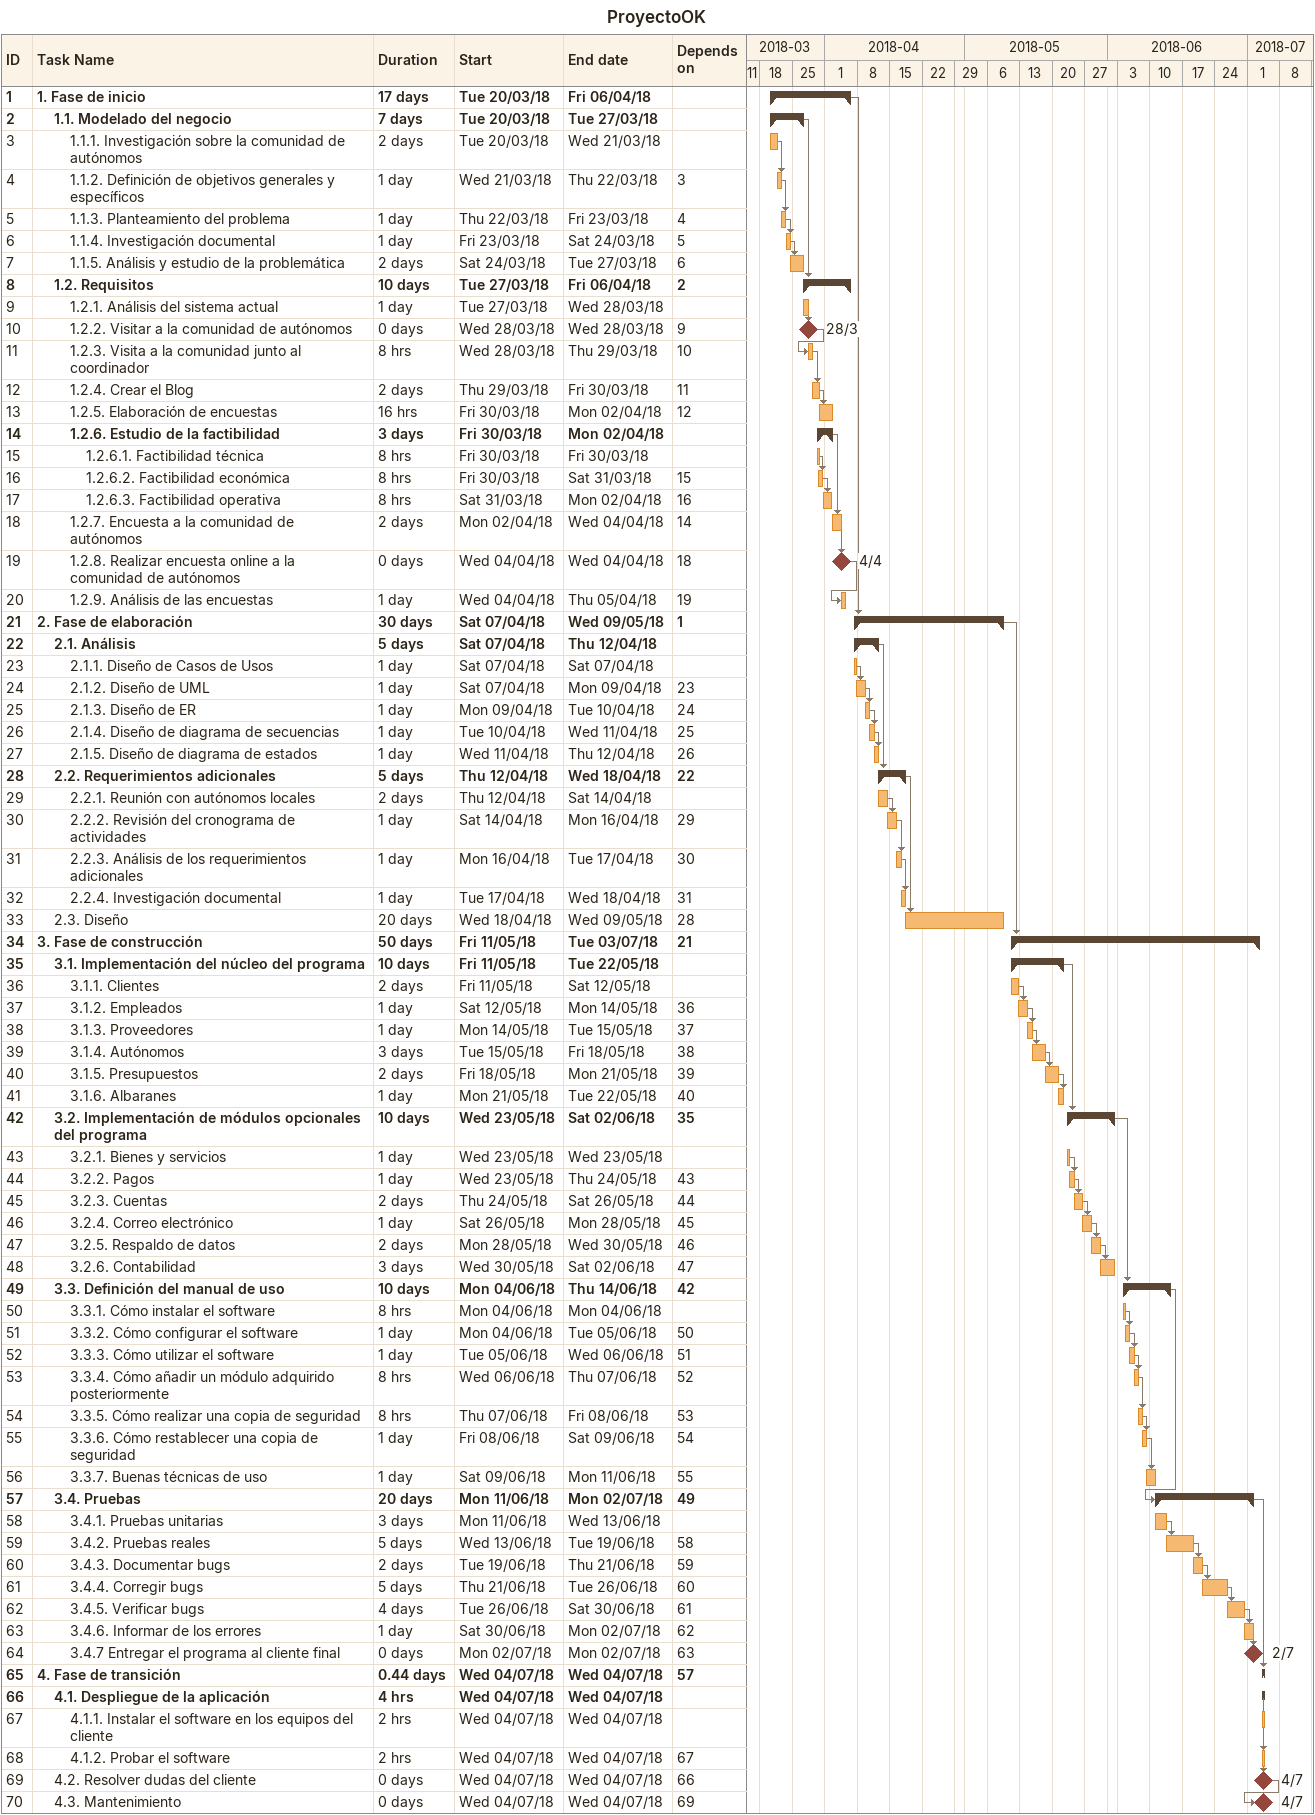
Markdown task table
ProyectoOK

| ID | Level | Task | Duration | Start | Finish | Predecessors |
|---|---|---|---|---|---|---|
| 1 | 1 | **1. Fase de inicio** | 17d | 2018-03-20 | 2018-04-06 |  |
| 2 | 2 | **1.1. Modelado del negocio** | 7d | 2018-03-20 | 2018-03-27 |  |
| 3 | 3 | 1.1.1. Investigación sobre la comunidad de autónomos | 2d | 2018-03-20 | 2018-03-21 |  |
| 4 | 3 | 1.1.2. Definición de objetivos generales y específicos | 1d | 2018-03-21 | 2018-03-22 | 3 |
| 5 | 3 | 1.1.3. Planteamiento del problema | 1d | 2018-03-22 | 2018-03-23 | 4 |
| 6 | 3 | 1.1.4. Investigación documental | 1d | 2018-03-23 | 2018-03-24 | 5 |
| 7 | 3 | 1.1.5. Análisis y estudio de la problemática | 2d | 2018-03-24 | 2018-03-27 | 6 |
| 8 | 2 | **1.2. Requisitos** | 10d | 2018-03-27 | 2018-04-06 | 2 |
| 9 | 3 | 1.2.1. Análisis del sistema actual | 1d | 2018-03-27 | 2018-03-28 |  |
| 10 | 3 | 1.2.2. Visitar a la comunidad de autónomos | 0d | 2018-03-28 | 2018-03-28 | 9 |
| 11 | 3 | 1.2.3. Visita a la comunidad junto al coordinador | 8h | 2018-03-28 | 2018-03-29 | 10 |
| 12 | 3 | 1.2.4. Crear el Blog | 2d | 2018-03-29 | 2018-03-30 | 11 |
| 13 | 3 | 1.2.5. Elaboración de encuestas | 16h | 2018-03-30 | 2018-04-02 | 12 |
| 14 | 3 | **1.2.6. Estudio de la factibilidad** | 3d | 2018-03-30 | 2018-04-02 |  |
| 15 | 4 | 1.2.6.1. Factibilidad técnica | 8h | 2018-03-30 | 2018-03-30 |  |
| 16 | 4 | 1.2.6.2. Factibilidad económica | 8h | 2018-03-30 | 2018-03-31 | 15 |
| 17 | 4 | 1.2.6.3. Factibilidad operativa | 8h | 2018-03-31 | 2018-04-02 | 16 |
| 18 | 3 | 1.2.7. Encuesta a la comunidad de autónomos | 2d | 2018-04-02 | 2018-04-04 | 14 |
| 19 | 3 | 1.2.8. Realizar encuesta online a la comunidad de autónomos | 0d | 2018-04-04 | 2018-04-04 | 18 |
| 20 | 3 | 1.2.9. Análisis de las encuestas | 1d | 2018-04-04 | 2018-04-05 | 19 |
| 21 | 1 | **2. Fase de elaboración** | 30d | 2018-04-07 | 2018-05-09 | 1 |
| 22 | 2 | **2.1. Análisis** | 5d | 2018-04-07 | 2018-04-12 |  |
| 23 | 3 | 2.1.1. Diseño de Casos de Usos | 1d | 2018-04-07 | 2018-04-07 |  |
| 24 | 3 | 2.1.2. Diseño de UML | 1d | 2018-04-07 | 2018-04-09 | 23 |
| 25 | 3 | 2.1.3. Diseño de ER | 1d | 2018-04-09 | 2018-04-10 | 24 |
| 26 | 3 | 2.1.4. Diseño de diagrama de secuencias | 1d | 2018-04-10 | 2018-04-11 | 25 |
| 27 | 3 | 2.1.5. Diseño de diagrama de estados | 1d | 2018-04-11 | 2018-04-12 | 26 |
| 28 | 2 | **2.2. Requerimientos adicionales** | 5d | 2018-04-12 | 2018-04-18 | 22 |
| 29 | 3 | 2.2.1. Reunión con autónomos locales | 2d | 2018-04-12 | 2018-04-14 |  |
| 30 | 3 | 2.2.2. Revisión del cronograma de actividades | 1d | 2018-04-14 | 2018-04-16 | 29 |
| 31 | 3 | 2.2.3. Análisis de los requerimientos adicionales | 1d | 2018-04-16 | 2018-04-17 | 30 |
| 32 | 3 | 2.2.4. Investigación documental | 1d | 2018-04-17 | 2018-04-18 | 31 |
| 33 | 2 | 2.3. Diseño | 20d | 2018-04-18 | 2018-05-09 | 28 |
| 34 | 1 | **3. Fase de construcción** | 50d | 2018-05-11 | 2018-07-03 | 21 |
| 35 | 2 | **3.1. Implementación del núcleo del programa** | 10d | 2018-05-11 | 2018-05-22 |  |
| 36 | 3 | 3.1.1. Clientes | 2d | 2018-05-11 | 2018-05-12 |  |
| 37 | 3 | 3.1.2. Empleados | 1d | 2018-05-12 | 2018-05-14 | 36 |
| 38 | 3 | 3.1.3. Proveedores | 1d | 2018-05-14 | 2018-05-15 | 37 |
| 39 | 3 | 3.1.4. Autónomos | 3d | 2018-05-15 | 2018-05-18 | 38 |
| 40 | 3 | 3.1.5. Presupuestos | 2d | 2018-05-18 | 2018-05-21 | 39 |
| 41 | 3 | 3.1.6. Albaranes | 1d | 2018-05-21 | 2018-05-22 | 40 |
| 42 | 2 | **3.2. Implementación de módulos opcionales del programa** | 10d | 2018-05-23 | 2018-06-02 | 35 |
| 43 | 3 | 3.2.1. Bienes y servicios | 1d | 2018-05-23 | 2018-05-23 |  |
| 44 | 3 | 3.2.2. Pagos | 1d | 2018-05-23 | 2018-05-24 | 43 |
| 45 | 3 | 3.2.3. Cuentas | 2d | 2018-05-24 | 2018-05-26 | 44 |
| 46 | 3 | 3.2.4. Correo electrónico | 1d | 2018-05-26 | 2018-05-28 | 45 |
| 47 | 3 | 3.2.5. Respaldo de datos | 2d | 2018-05-28 | 2018-05-30 | 46 |
| 48 | 3 | 3.2.6. Contabilidad | 3d | 2018-05-30 | 2018-06-02 | 47 |
| 49 | 2 | **3.3. Definición del manual de uso** | 10d | 2018-06-04 | 2018-06-14 | 42 |
| 50 | 3 | 3.3.1. Cómo instalar el software | 8h | 2018-06-04 | 2018-06-04 |  |
| 51 | 3 | 3.3.2. Cómo configurar el software | 1d | 2018-06-04 | 2018-06-05 | 50 |
| 52 | 3 | 3.3.3. Cómo utilizar el software | 1d | 2018-06-05 | 2018-06-06 | 51 |
| 53 | 3 | 3.3.4. Cómo añadir un módulo adquirido posteriormente | 8h | 2018-06-06 | 2018-06-07 | 52 |
| 54 | 3 | 3.3.5. Cómo realizar una copia de seguridad | 8h | 2018-06-07 | 2018-06-08 | 53 |
| 55 | 3 | 3.3.6. Cómo restablecer una copia de seguridad | 1d | 2018-06-08 | 2018-06-09 | 54 |
| 56 | 3 | 3.3.7. Buenas técnicas de uso | 1d | 2018-06-09 | 2018-06-11 | 55 |
| 57 | 2 | **3.4. Pruebas** | 20d | 2018-06-11 | 2018-07-02 | 49 |
| 58 | 3 | 3.4.1. Pruebas unitarias | 3d | 2018-06-11 | 2018-06-13 |  |
| 59 | 3 | 3.4.2. Pruebas reales | 5d | 2018-06-13 | 2018-06-19 | 58 |
| 60 | 3 | 3.4.3. Documentar bugs | 2d | 2018-06-19 | 2018-06-21 | 59 |
| 61 | 3 | 3.4.4. Corregir bugs | 5d | 2018-06-21 | 2018-06-26 | 60 |
| 62 | 3 | 3.4.5. Verificar bugs | 4d | 2018-06-26 | 2018-06-30 | 61 |
| 63 | 3 | 3.4.6. Informar de los errores | 1d | 2018-06-30 | 2018-07-02 | 62 |
| 64 | 3 | 3.4.7 Entregar el programa al cliente final | 0d | 2018-07-02 | 2018-07-02 | 63 |
| 65 | 1 | **4. Fase de transición** | 0.44d | 2018-07-04 | 2018-07-04 | 57 |
| 66 | 2 | **4.1. Despliegue de la aplicación** | 4h | 2018-07-04 | 2018-07-04 |  |
| 67 | 3 | 4.1.1. Instalar el software en los equipos del cliente | 2h | 2018-07-04 | 2018-07-04 |  |
| 68 | 3 | 4.1.2. Probar el software | 2h | 2018-07-04 | 2018-07-04 | 67 |
| 69 | 2 | 4.2. Resolver dudas del cliente | 0d | 2018-07-04 | 2018-07-04 | 66 |
| 70 | 2 | 4.3. Mantenimiento | 0d | 2018-07-04 | 2018-07-04 | 69 |
